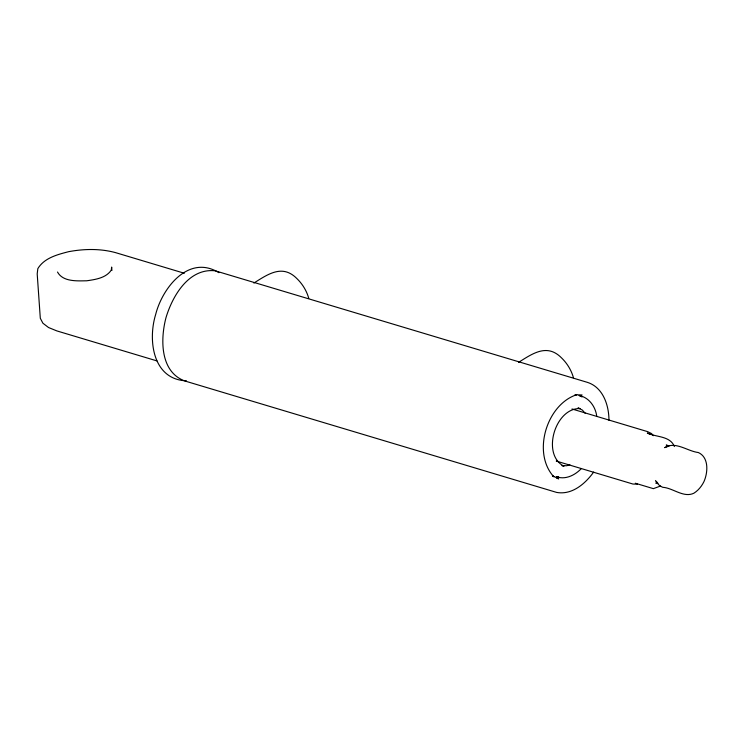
<?xml version="1.0" encoding="UTF-8"?>
<svg xmlns="http://www.w3.org/2000/svg" width="744" height="744" viewBox="0 0 744 744"><rect width="100%" height="100%" fill="white"/><g stroke="black" fill="none" stroke-linecap="round" stroke-linejoin="round"><path stroke-width="1.12" d="M608.955 420.295C608.955 405.322 603.086 387.326 587.397 382.36L215.211 270.807C188.874 267.868 172.58 295.768 166.014 317.558C160.36 338.966 159.932 371.461 184.503 380.872L556.679 492.426C572.136 495.169 585.221 483.74 593.666 472.077M581.185 468.729C574.935 475.239 565.375 480.047 556.363 476.709L558.642 476.774M660.626 485.99L653.371 488.65L635.302 483.228M253.89 283.055C268.556 273.764 282.692 264.055 297.033 278.721C302.585 284.134 306.686 290.913 308.779 298.372M518.559 362.384C533.225 353.084 547.351 343.384 561.692 358.05C567.244 363.463 571.346 370.242 573.447 377.701M569.839 464.637L566.789 465.735L561.925 465.595L563.989 466.218C541.13 454.649 555.154 407.638 580.078 408.568L578.014 407.945L582.329 410.046L585.11 413.19M668.01 446.437L664.662 447.646C675.571 440.894 687.326 451.199 698.328 452.529C709.06 457.355 708.009 472.505 703.945 481.638C701.657 486.288 698.281 490.454 693.864 493.226C683.541 498.145 672.985 487.906 662.746 487.301L659.612 485.767L655.473 480.55M186.409 380.816C152.715 379.663 147.74 340.036 155.673 314.461C162.35 287.844 188.771 253.983 218.922 272.685M582.087 394.962L575.01 394.757L576.73 394.692C546.57 404.55 531.932 452.966 553.824 476.783L552.411 475.769L558.679 478.829L556.893 478.29M637.376 484.177L632.958 484.046L556.261 461.057M184.326 273.253L115.404 252.588C100.17 248.487 84.081 248.803 68.662 251.677C57.362 254.597 44.249 257.945 37.832 268.64L37.2 273.876L40.306 318.274L42.901 323.212L48.546 327.527L56.86 330.913L156.91 360.896M571.996 408.977L647.587 431.632L651.502 433.547L653.399 435.686M669.228 445.935L666.252 445.042L668.149 445.963M655.65 483.042L657.631 483.637M650.042 434.05L647.308 433.073C656.143 437.305 670.139 435.752 674.389 446.53M582.068 396.952L579.027 395.473C589.034 397.398 595.628 406.745 596.772 416.473M556.559 460.778L558.521 461.736M656.236 481.415L657.761 483.144M57.502 272.025C62.924 281.957 76.976 280.925 86.75 280.786C95.465 279.502 106.057 278.042 111.293 270.072L111.656 267.077L111.898 270.5"/></g></svg>
